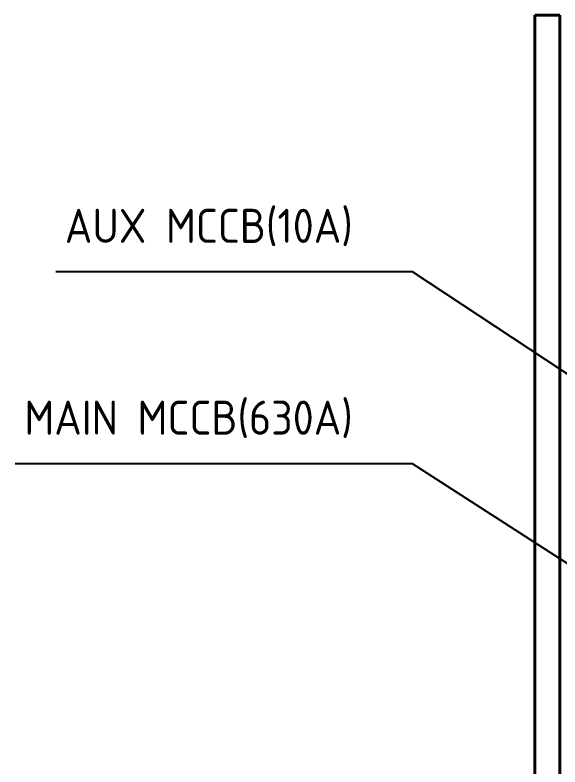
# Model space of a CAD drawing. Header units: millimetres. Extents: x 4969 to 37601, y -771 to 6478.
# Drawn here: x 20815 to 21294, y 3055 to 3717 of the extents above; entities that cross this region are included whole.
import ezdxf

# ---------------------------------------------------------------- set-up
doc = ezdxf.new("R2010")
doc.units = ezdxf.units.MM
doc.header["$LTSCALE"] = 7
doc.header["$MEASUREMENT"] = 0
doc.layers.get('0').update_dxf_attribs({"linetype": 'CONTINUOUS'})
doc.layers.add('가시적인 것(ISO)', color=3, linetype='CONTINUOUS', lineweight=40)
doc.styles.get("Standard").update_dxf_attribs({"font": 'ISOCP'})
doc.dimstyles.new('PS-15', dxfattribs={"dimscale": 15, "dimtxt": 3, "dimasz": 2, "dimexe": 2, "dimexo": 2.5, "dimgap": 1.5, "dimtad": 1, "dimtoh": 1, "dimrnd": 0.05, "dimzin": 12, "dimdsep": 46, "dimtxsty": 'Standard', "dimcen": 0, "dimclrt": 2, "dimazin": 3, "dimtfac": 1, "dimtofl": 0, "dimtmove": 0, "dimatfit": 3, "dimfxl": 0, "dimtolj": 1, "dimtzin": 0, "dimarcsym": 0})

msp = doc.modelspace()

# ---------------------------------------------------------------- linework, layer by layer
at = {"layer": '가시적인 것(ISO)'}
for p, q in [((21294.345, 3716.667, 0), (21272.345, 3716.667, 0)), ((21272.345, 1766.667, 0), (21272.345, 3716.667, 0)), ((21294.345, 3716.667, 0), (21294.345, 1766.667, 0))]:
    msp.add_line(p, q, dxfattribs=at)

# ---------------------------------------------------------------- texts
at = {"color": 2, "insert": (21112.106, 3513.299, 0), "char_height": 30, "width": 487.39263, "attachment_point": 9}
msp.add_mtext('AUX MCCB(10A)', dxfattribs=at)
at = {"color": 2, "insert": (21112.106, 3344.571, 0), "char_height": 30, "attachment_point": 9}
msp.add_mtext('MAIN MCCB(630A)', dxfattribs=at)

# ---------------------------------------------------------------- leaders
at = {"annotation_type": 0, "has_hookline": 1, "hookline_direction": 1}
for points, text_width in [([(21691.345, 3142.667, 0), (21164.606, 3490.799, 0), (21134.606, 3490.799, 0)], 260.988), ([(21507.845, 3100.638, 0), (21164.606, 3322.071, 0), (21134.606, 3322.071, 0)], 296.988)]:
    msp.add_leader(points, dimstyle='PS-15', dxfattribs=dict(at, text_width=text_width))

doc.saveas('drawing.dxf')
